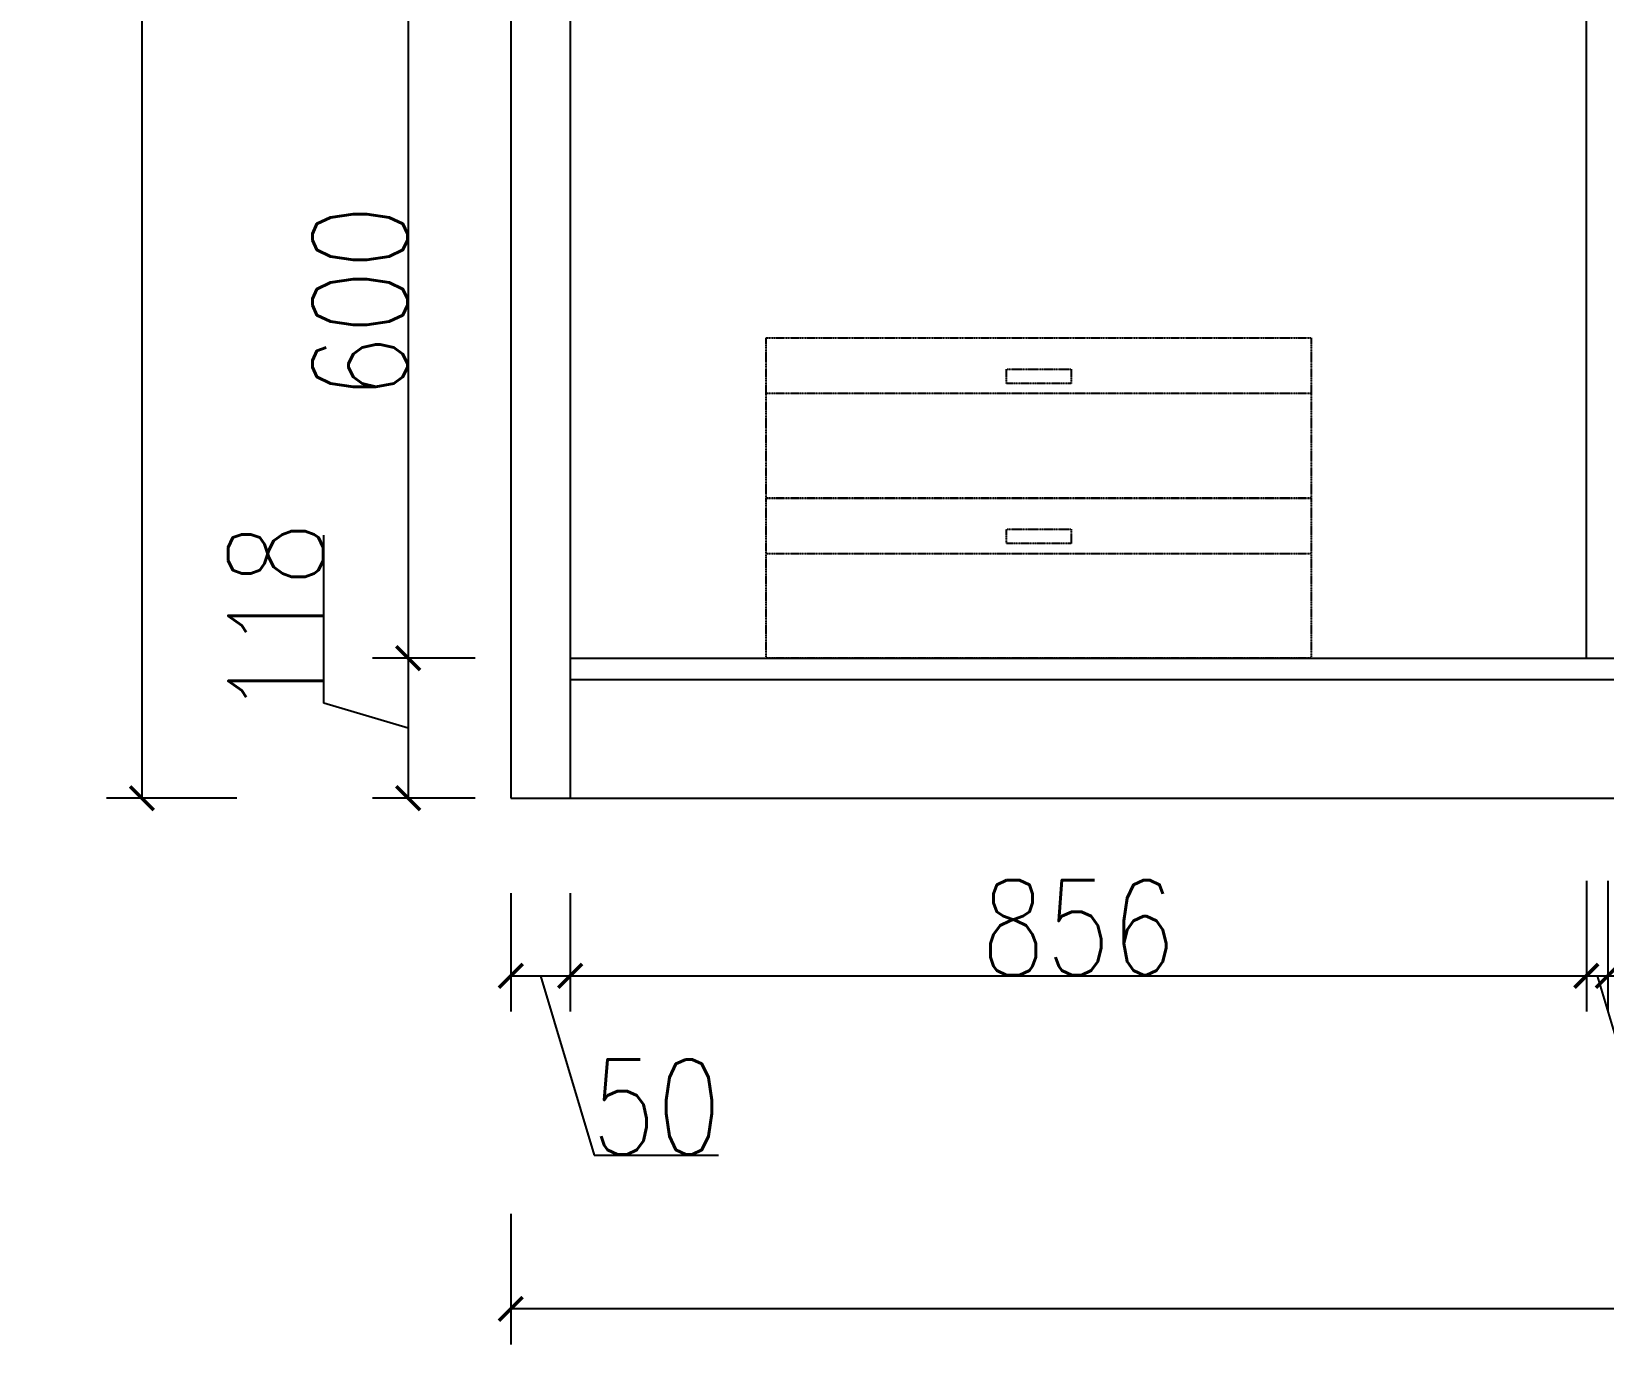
# Model space of a CAD drawing. Header units: millimetres. Extents: x 3255186 to 3429179, y -984851 to -941485.
# Drawn here: x 3332960 to 3334285, y -979580 to -978474 of the extents above; entities that cross this region are included whole.
import ezdxf

# ---------------------------------------------------------------- set-up
doc = ezdxf.new("R2010")
doc.units = ezdxf.units.MM
doc.header["$PDMODE"] = 35
doc.linetypes.add('DASH', pattern=[0.35, 0.25, -0.1])
doc.layers.add('5-家俱', color=175, linetype='DASH')
doc.styles.add('DIM_FONT', font='SIMPLEX.shx', dxfattribs={"width": 0.8})
doc.dimstyles.new('ISO-25', dxfattribs={"dimtxt": 80, "dimasz": 20, "dimexe": 30, "dimexo": 80, "dimtad": 1, "dimdec": 0, "dimtxsty": 'DIM_FONT', "dimblk": 'ARCHTICK', "dimcen": 2.5, "dimadec": 0, "dimazin": 0, "dimtfac": 1, "dimtdec": 0, "dimtmove": 1, "dimatfit": 3, "dimfxl": 80, "dimfxlon": 1, "dimarcsym": 0})

# ---------------------------------------------------------------- blocks, each defined once
blk = doc.blocks.new('A$C2484133F')
at = {"layer": '5-家俱', "ltscale": 0.1}
for p, q in [((0, 223.2, 0), (459.1, 223.2, 0)), ((0, 88.3, 0), (459.1, 88.3, 0))]:
    blk.add_line(p, q, dxfattribs=at)
at = {"layer": '5-家俱', "ltscale": 0.1, "elevation": 0}
for points in [[(0, 269.8), (459.1, 269.8), (459.1, 134.9), (0, 134.9)], [(202.4, 243.4), (256.8, 243.4), (256.8, 231.5), (202.4, 231.5)], [(0, 134.9), (459.1, 134.9), (459.1, 0), (0, 0)], [(202.4, 108.6), (256.8, 108.6), (256.8, 96.6), (202.4, 96.6)]]:
    blk.add_lwpolyline(points, close=True, dxfattribs=at)
blk = doc.blocks.new('_ArchTick')
at = {"color": 0, "linetype": 'ByBlock', "const_width": 0.15}
blk.add_lwpolyline([(-0.5, -0.5), (0.5, 0.5)], dxfattribs=at)
blk = doc.blocks.new('*D550')
at = {"color": 0, "lineweight": -2, "ltscale": 5}
for p, q in [((3333334.1, -978401.5), (3333247.6, -978401.5)), ((3333277.6, -978401.5), (3333277.6, -979001.5)), ((3333334.1, -979001.5), (3333247.6, -979001.5))]:
    blk.add_line(p, q, dxfattribs=at)
at = {"layer": 'Defpoints', "color": 0, "ltscale": 5}
for p in [(3333414.1, -978401.5), (3333277.6, -979001.5), (3333414.1, -979001.5)]:
    blk.add_point(p, dxfattribs=at)
at = {"color": 0, "lineweight": -2, "ltscale": 5, "xscale": 20, "yscale": 20, "zscale": 20}
for p, rotation in [((3333277.6, -978401.5), 90), ((3333277.6, -979001.5), 270)]:
    blk.add_blockref('_ArchTick', p, dxfattribs=dict(at, rotation=rotation))
at = {"color": 0, "ltscale": 5, "insert": (3333237, -978701.5), "char_height": 80, "attachment_point": 5, "rotation": 90, "style": 'DIM_FONT'}
blk.add_mtext('600', dxfattribs=at)
blk = doc.blocks.new('*D551')
at = {"color": 0, "lineweight": -2, "ltscale": 5}
for p, q in [((3333206.7, -979039.3), (3333206.7, -978897.8)), ((3333334.1, -979001.5), (3333247.6, -979001.5)), ((3333277.6, -979001.5), (3333277.6, -979119.5)), ((3333277.6, -979060.5), (3333206.7, -979039.3)), ((3333334.1, -979119.5), (3333247.6, -979119.5))]:
    blk.add_line(p, q, dxfattribs=at)
at = {"layer": 'Defpoints', "color": 0, "ltscale": 5}
for p in [(3333414.1, -979001.5), (3333277.6, -979119.5), (3333414.1, -979119.5)]:
    blk.add_point(p, dxfattribs=at)
at = {"color": 0, "lineweight": -2, "ltscale": 5, "xscale": 20, "yscale": 20, "zscale": 20}
for p, rotation in [((3333277.6, -979001.5), 90), ((3333277.6, -979119.5), 270)]:
    blk.add_blockref('_ArchTick', p, dxfattribs=dict(at, rotation=rotation))
at = {"color": 0, "ltscale": 5, "insert": (3333166, -978968.5), "char_height": 80, "attachment_point": 5, "rotation": 90, "style": 'DIM_FONT'}
blk.add_mtext('118', dxfattribs=at)
blk = doc.blocks.new('*D552')
at = {"color": 0, "lineweight": -2, "ltscale": 5}
for p, q in [((3333133.4, -976394.5), (3333023.4, -976394.5)), ((3333053.4, -979119.5), (3333053.4, -976394.5)), ((3333133.4, -979119.5), (3333023.4, -979119.5))]:
    blk.add_line(p, q, dxfattribs=at)
at = {"layer": 'Defpoints', "color": 0, "ltscale": 5}
for p in [(3333053.4, -976394.5), (3333364.1, -976394.5), (3333364.1, -979119.5)]:
    blk.add_point(p, dxfattribs=at)
at = {"color": 0, "lineweight": -2, "ltscale": 5, "xscale": 20, "yscale": 20, "zscale": 20}
for p, rotation in [((3333053.4, -976394.5), 90), ((3333053.4, -979119.5), 270)]:
    blk.add_blockref('_ArchTick', p, dxfattribs=dict(at, rotation=rotation))
at = {"color": 0, "ltscale": 5, "insert": (3333012.7, -977757), "char_height": 80, "attachment_point": 5, "rotation": 90, "style": 'DIM_FONT'}
blk.add_mtext('2725', dxfattribs=at)
blk = doc.blocks.new('*D553')
at = {"color": 0, "lineweight": -2, "ltscale": 5}
for p, q in [((3333364.1, -979199.5), (3333364.1, -979299.1)), ((3333414.1, -979199.5), (3333414.1, -979299.1)), ((3333364.1, -979269.1), (3333414.1, -979269.1)), ((3333389.1, -979269.1), (3333434.4, -979420.1)), ((3333434.4, -979420.1), (3333539.2, -979420.1))]:
    blk.add_line(p, q, dxfattribs=at)
at = {"layer": 'Defpoints', "color": 0, "ltscale": 5}
for p in [(3333364.1, -979119.5), (3333414.1, -979119.5), (3333414.1, -979269.1)]:
    blk.add_point(p, dxfattribs=at)
at = {"color": 0, "lineweight": -2, "ltscale": 5, "xscale": 20, "yscale": 20, "zscale": 20, "rotation": 180}
blk.add_blockref('_ArchTick', (3333364.1, -979269.1), dxfattribs=at)
at = {"color": 0, "lineweight": -2, "ltscale": 5, "xscale": 20, "yscale": 20, "zscale": 20}
blk.add_blockref('_ArchTick', (3333414.1, -979269.1), dxfattribs=at)
at = {"color": 0, "ltscale": 5, "insert": (3333486.8, -979379.5), "char_height": 80, "attachment_point": 5, "style": 'DIM_FONT'}
blk.add_mtext('50', dxfattribs=at)
blk = doc.blocks.new('*D554')
at = {"color": 0, "lineweight": -2, "ltscale": 5}
for p, q in [((3334270.3, -979189.1), (3334270.3, -979299.1)), ((3333414.1, -979199.5), (3333414.1, -979299.1)), ((3333414.1, -979269.1), (3334270.3, -979269.1))]:
    blk.add_line(p, q, dxfattribs=at)
at = {"layer": 'Defpoints', "color": 0, "ltscale": 5}
for p in [(3334270.3, -979001.5), (3333414.1, -979119.5), (3334270.3, -979269.1)]:
    blk.add_point(p, dxfattribs=at)
at = {"color": 0, "lineweight": -2, "ltscale": 5, "xscale": 20, "yscale": 20, "zscale": 20, "rotation": 180}
blk.add_blockref('_ArchTick', (3333414.1, -979269.1), dxfattribs=at)
at = {"color": 0, "lineweight": -2, "ltscale": 5, "xscale": 20, "yscale": 20, "zscale": 20}
blk.add_blockref('_ArchTick', (3334270.3, -979269.1), dxfattribs=at)
at = {"color": 0, "ltscale": 5, "insert": (3333842.2, -979228.5), "char_height": 80, "attachment_point": 5, "style": 'DIM_FONT'}
blk.add_mtext('856', dxfattribs=at)
blk = doc.blocks.new('*D555')
at = {"color": 0, "lineweight": -2, "ltscale": 5}
for p, q in [((3334270.3, -979189.1), (3334270.3, -979299.1)), ((3334288.3, -979189.1), (3334288.3, -979299.1)), ((3334270.3, -979269.1), (3334288.3, -979269.1)), ((3334279.3, -979269.1), (3334324.6, -979420.1)), ((3334324.6, -979420.1), (3334417.2, -979420.1))]:
    blk.add_line(p, q, dxfattribs=at)
at = {"layer": 'Defpoints', "color": 0, "ltscale": 5}
for p in [(3334270.3, -979001.5), (3334288.3, -979001.5), (3334288.3, -979269.1)]:
    blk.add_point(p, dxfattribs=at)
at = {"color": 0, "lineweight": -2, "ltscale": 5, "xscale": 20, "yscale": 20, "zscale": 20, "rotation": 180}
blk.add_blockref('_ArchTick', (3334270.3, -979269.1), dxfattribs=at)
at = {"color": 0, "lineweight": -2, "ltscale": 5, "xscale": 20, "yscale": 20, "zscale": 20}
blk.add_blockref('_ArchTick', (3334288.3, -979269.1), dxfattribs=at)
at = {"color": 0, "ltscale": 5, "insert": (3334370.9, -979379.5), "char_height": 80, "attachment_point": 5, "style": 'DIM_FONT'}
blk.add_mtext('18', dxfattribs=at)
blk = doc.blocks.new('*D556')
at = {"color": 0, "lineweight": -2, "ltscale": 5}
for p, q in [((3334288.3, -979189.1), (3334288.3, -979299.1)), ((3335126.5, -979189.1), (3335126.5, -979299.1)), ((3334288.3, -979269.1), (3335126.5, -979269.1))]:
    blk.add_line(p, q, dxfattribs=at)
at = {"layer": 'Defpoints', "color": 0, "ltscale": 5}
for p in [(3334288.3, -979001.5), (3335126.5, -979001.5), (3335126.5, -979269.1)]:
    blk.add_point(p, dxfattribs=at)
at = {"color": 0, "lineweight": -2, "ltscale": 5, "xscale": 20, "yscale": 20, "zscale": 20, "rotation": 180}
blk.add_blockref('_ArchTick', (3334288.3, -979269.1), dxfattribs=at)
at = {"color": 0, "lineweight": -2, "ltscale": 5, "xscale": 20, "yscale": 20, "zscale": 20}
blk.add_blockref('_ArchTick', (3335126.5, -979269.1), dxfattribs=at)
at = {"color": 0, "ltscale": 5, "insert": (3334707.4, -979228.5), "char_height": 80, "attachment_point": 5, "style": 'DIM_FONT'}
blk.add_mtext('838', dxfattribs=at)
blk = doc.blocks.new('*D560')
at = {"color": 0, "lineweight": -2, "ltscale": 5}
for p, q in [((3333364.1, -979469.7), (3333364.1, -979579.7)), ((3336157.1, -979469.7), (3336157.1, -979579.7)), ((3336157.1, -979549.7), (3333364.1, -979549.7))]:
    blk.add_line(p, q, dxfattribs=at)
at = {"layer": 'Defpoints', "color": 0, "ltscale": 5}
for p in [(3333364.1, -979119.5), (3336157.1, -979119.5), (3333364.1, -979549.7)]:
    blk.add_point(p, dxfattribs=at)
at = {"color": 0, "lineweight": -2, "ltscale": 5, "xscale": 20, "yscale": 20, "zscale": 20, "rotation": 180}
blk.add_blockref('_ArchTick', (3333364.1, -979549.7), dxfattribs=at)
at = {"color": 0, "lineweight": -2, "ltscale": 5, "xscale": 20, "yscale": 20, "zscale": 20}
blk.add_blockref('_ArchTick', (3336157.1, -979549.7), dxfattribs=at)
at = {"color": 0, "ltscale": 5, "insert": (3334760.6, -979509.1), "char_height": 80, "attachment_point": 5, "style": 'DIM_FONT'}
blk.add_mtext('2793', dxfattribs=at)

msp = doc.modelspace()

# ---------------------------------------------------------------- linework, layer by layer
at = {"ltscale": 5}
for p, q in [((3333364.1, -976394.5), (3333364.1, -979119.5)), ((3333414.1, -976394.5), (3333414.1, -979119.5)), ((3334270.3, -979001.5), (3334270.3, -977037.5)), ((3333414.1, -979001.5), (3336107.1, -979001.5)), ((3333414.1, -979019.5), (3336107.1, -979019.5)), ((3333364.1, -979119.5), (3336157.1, -979119.5))]:
    msp.add_line(p, q, dxfattribs=at)

# ---------------------------------------------------------------- block references
msp.add_blockref('A$C2484133F', (3333579.4, -979001.5))

# ---------------------------------------------------------------- dimensions: what is measured, and where the dimension line sits
for base, p1, p2, picture, middle in [((3333053.4, -976394.5), (3333364.1, -979119.5), (3333364.1, -976394.5), '*D552', (3333012.7, -977757)), ((3333277.6, -979001.5), (3333414.1, -978401.5), (3333414.1, -979001.5), '*D550', (3333237, -978701.5)), ((3333277.6, -979119.5), (3333414.1, -979001.5), (3333414.1, -979119.5), '*D551', (3333166, -979038.6))]:
    dim = msp.add_linear_dim(base=base, p1=p1, p2=p2, angle=90, dimstyle='ISO-25', dxfattribs=at)
    dim.commit()
    dim.dimension.update_dxf_attribs({"geometry": picture, "text_midpoint": middle})
for base, p1, p2, picture, middle in [((3334270.3, -979269.1), (3333414.1, -979119.5), (3334270.3, -979001.5), '*D554', (3333842.2, -979228.5)), ((3334288.3, -979269.1), (3334270.3, -979001.5), (3334288.3, -979001.5), '*D555', (3334325.2, -979379.5)), ((3335126.5, -979269.1), (3334288.3, -979001.5), (3335126.5, -979001.5), '*D556', (3334707.4, -979228.5)), ((3333414.1, -979269.1), (3333364.1, -979119.5), (3333414.1, -979119.5), '*D553', (3333435, -979379.5)), ((3333364.1, -979549.7), (3336157.1, -979119.5), (3333364.1, -979119.5), '*D560', (3334760.6, -979509.1))]:
    dim = msp.add_linear_dim(base=base, p1=p1, p2=p2, dimstyle='ISO-25', dxfattribs=at)
    dim.commit()
    dim.dimension.update_dxf_attribs({"geometry": picture, "text_midpoint": middle})

doc.saveas('drawing.dxf')
